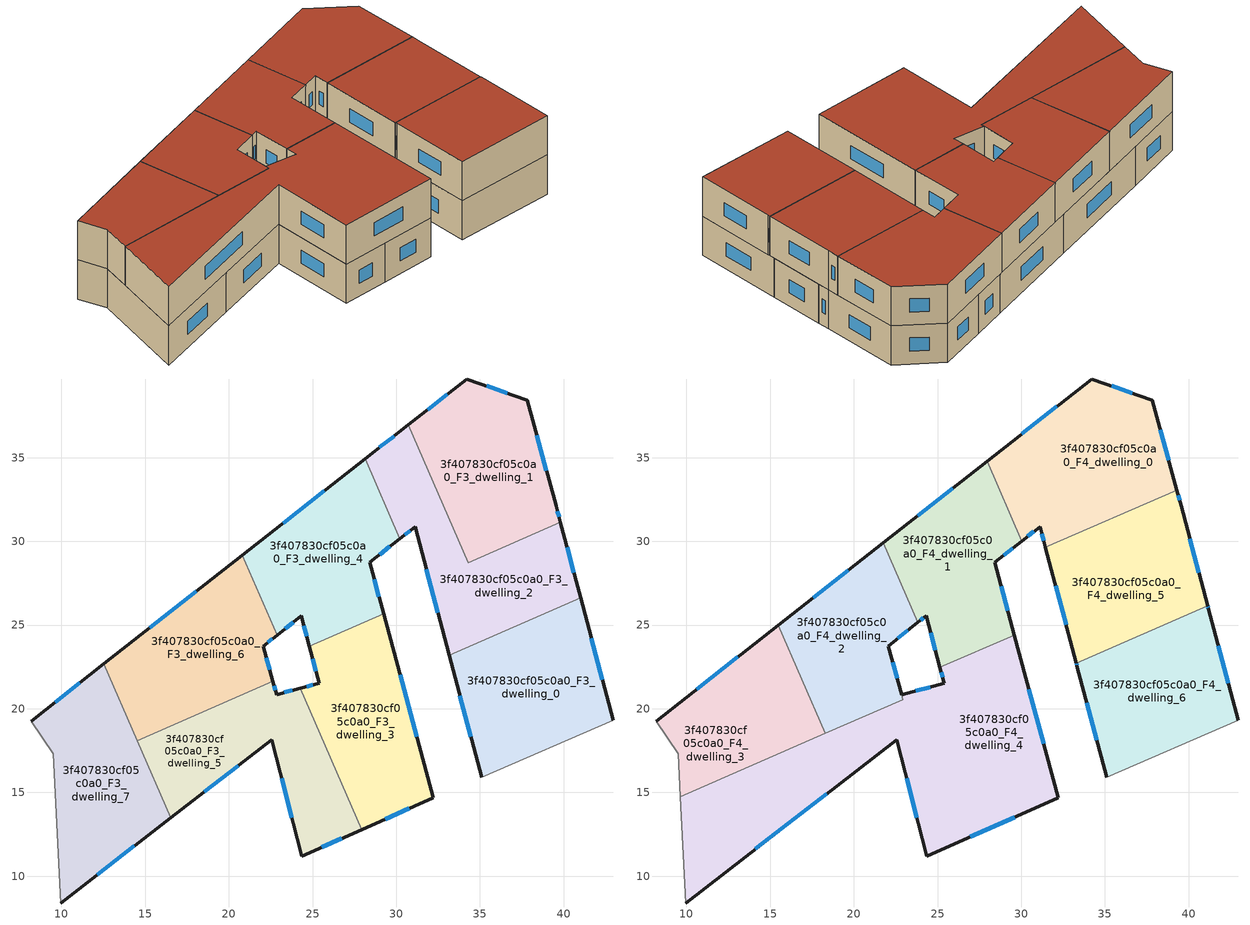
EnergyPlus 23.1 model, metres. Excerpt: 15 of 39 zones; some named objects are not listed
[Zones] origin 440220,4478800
3f407830cf05c0a0_F3_dwelling_0
 floor to 3f407830cf05c0a0_F2_dwelling_0 (EU_floor_Construction): 41.01,26.62 42.96,19.3 35.09,15.92 33.16,23.21 z9
 wall outside (EU_wall_Construction): 33.16,23.21 35.09,15.92 / 42.96,19.3 41.01,26.62 z9:12
 wall to 3f407830cf05c0a0_F3_dwelling_2 (EU_wall_Construction): 41.01,26.62 33.16,23.21 z9:12
 wall adiabatic (EU_wall_Construction): 35.09,15.92 42.96,19.3 z9:12
 window (EU_Window_Construction): 33.8,20.79 34.45,18.34 / 42.31,21.73 41.65,24.2 z9.99:11.01
3f407830cf05c0a0_F3_dwelling_1
 floor to 3f407830cf05c0a0_F2_dwelling_1 (EU_floor_Construction): 37.82,38.44 39.54,32.14 39.81,31.13 34.3,28.73 30.72,36.96 34.2,39.7 z9
 wall outside (EU_wall_Construction): 39.81,31.13 39.54,32.14 37.82,38.44 34.2,39.7 30.72,36.96 z9:12
 wall to 3f407830cf05c0a0_F3_dwelling_2 (EU_wall_Construction): 30.72,36.96 34.3,28.73 39.81,31.13 z9:12
 window (EU_Window_Construction): 36.62,38.85 35.4,39.28 / 38.97,34.23 38.39,36.35 / 39.72,31.46 39.63,31.8 / 33.05,38.79 31.87,37.87 z9.99:11.01
3f407830cf05c0a0_F3_dwelling_2
 floor to 3f407830cf05c0a0_F2_dwelling_2 (EU_floor_Construction): 39.81,31.13 41.01,26.62 33.16,23.21 31.12,30.87 30.22,30.17 28.14,34.94 30.72,36.96 34.3,28.73 z9
 wall outside (EU_wall_Construction): 41.01,26.62 39.81,31.13 / 30.22,30.17 31.12,30.87 33.16,23.21 / 30.72,36.96 28.14,34.94 z9:12
 wall to 3f407830cf05c0a0_F3_dwelling_4 (EU_wall_Construction): 28.14,34.94 30.22,30.17 z9:12
 window (EU_Window_Construction): 40.61,28.12 40.21,29.64 / 31.79,28.33 32.48,25.75 / 30.52,30.4 30.82,30.64 / 29.86,36.29 29,35.61 z9.99:11.01
3f407830cf05c0a0_F3_dwelling_3
 floor to 3f407830cf05c0a0_F2_dwelling_3 (EU_floor_Construction): 29.24,25.66 32.2,14.67 27.94,12.79 24.26,21.22 25.4,21.52 24.81,23.73 z9
 wall outside (EU_wall_Construction): 24.81,23.73 25.4,21.52 24.26,21.22 / 27.94,12.79 32.2,14.67 29.24,25.66 z9:12
 wall to 3f407830cf05c0a0_F3_dwelling_5 (EU_wall_Construction): 24.26,21.22 27.94,12.79 z9:12
 wall to 3f407830cf05c0a0_F3_dwelling_4 (EU_wall_Construction): 29.24,25.66 24.81,23.73 z9:12
 window (EU_Window_Construction): 25.02,21.42 24.64,21.32 / 25,23 25.2,22.25 / 31.22,18.31 30.22,22.02 / 29.35,13.41 30.79,14.05 z9.99:11.01
3f407830cf05c0a0_F3_dwelling_4
 floor to 3f407830cf05c0a0_F2_dwelling_4 (EU_floor_Construction): 28.14,34.94 30.22,30.17 28.41,28.74 29.24,25.66 24.81,23.73 24.32,25.56 22.88,24.4 20.8,29.17 z9
 wall outside (EU_wall_Construction): 28.14,34.94 20.8,29.17 / 29.24,25.66 28.41,28.74 30.22,30.17 / 22.88,24.4 24.32,25.56 24.81,23.73 z9:12
 wall to 3f407830cf05c0a0_F3_dwelling_6 (EU_wall_Construction): 20.8,29.17 22.88,24.4 z9:12
 window (EU_Window_Construction): 25.71,33.03 23.24,31.08 / 29.01,29.21 29.62,29.69 / 28.97,26.68 28.69,27.72 / 24.48,24.95 24.64,24.34 / 23.36,24.79 23.84,25.17 z9.99:11.01
3f407830cf05c0a0_F3_dwelling_5
 floor to 3f407830cf05c0a0_F2_dwelling_5 (EU_floor_Construction): 24.26,21.22 27.94,12.79 24.36,11.2 22.55,18.14 16.53,13.49 14.53,18.1 22.63,21.63 22.85,20.85 z9
 wall outside (EU_wall_Construction): 16.53,13.49 22.55,18.14 24.36,11.2 27.94,12.79 / 24.26,21.22 22.85,20.85 22.63,21.63 z9:12
 wall to 3f407830cf05c0a0_F3_dwelling_6 (EU_wall_Construction): 22.63,21.63 14.53,18.1 z9:12
 wall to 3f407830cf05c0a0_F3_dwelling_7 (EU_wall_Construction): 14.53,18.1 16.53,13.49 z9:12
 window (EU_Window_Construction): 25.54,11.73 26.75,12.26 / 23.15,15.84 23.76,13.5 / 18.53,15.03 20.56,16.6 / 22.78,21.11 22.7,21.37 / 23.79,21.1 23.32,20.97 z9.99:11.01
3f407830cf05c0a0_F3_dwelling_6
 floor to 3f407830cf05c0a0_F2_dwelling_6 (EU_floor_Construction): 20.8,29.17 22.88,24.4 22.05,23.74 22.63,21.63 14.53,18.1 12.54,22.67 z9
 wall outside (EU_wall_Construction): 22.63,21.63 22.05,23.74 22.88,24.4 / 20.8,29.17 12.54,22.67 z9:12
 wall to 3f407830cf05c0a0_F3_dwelling_7 (EU_wall_Construction): 12.54,22.67 14.53,18.1 z9:12
 window (EU_Window_Construction): 22.32,23.96 22.6,24.18 / 22.44,22.33 22.24,23.04 / 18.06,27.02 15.28,24.83 z9.99:11.01
3f407830cf05c0a0_F3_dwelling_7
 floor to 3f407830cf05c0a0_F2_dwelling_7 (EU_floor_Construction): 12.54,22.67 16.53,13.49 9.95,8.4 9.52,17.32 8.2,19.27 z9
 wall outside (EU_wall_Construction): 12.54,22.67 8.2,19.27 / 9.95,8.4 16.53,13.49 z9:12
 wall adiabatic (EU_wall_Construction): 8.2,19.27 9.52,17.32 9.95,8.4 z9:12
 window (EU_Window_Construction): 11.1,21.55 9.64,20.4 / 12.13,10.09 14.35,11.8 z9.99:11.01
3f407830cf05c0a0_F4_dwelling_0
 floor to 3f407830cf05c0a0_F3_dwelling_1 (EU_floor_Construction): 37.82,38.44 39.29,33.06 33.51,30.54 30.72,36.96 34.2,39.7 z12
 floor to 3f407830cf05c0a0_F3_dwelling_2 (EU_floor_Construction): 30.72,36.96 33.51,30.54 31.45,29.64 31.12,30.87 30.22,30.17 28.14,34.94 z12
 floor to 3f407830cf05c0a0_F3_dwelling_4 (EU_floor_Construction): 28.14,34.94 30.22,30.17 30.04,30.02 27.96,34.79 z12
 wall outside (EU_wall_Construction): 39.29,33.06 37.82,38.44 34.2,39.7 27.96,34.79 / 30.04,30.02 31.12,30.87 31.45,29.64 z12:15
 wall to 3f407830cf05c0a0_F4_dwelling_5 (EU_wall_Construction): 31.45,29.64 39.29,33.06 z12:15
 wall to 3f407830cf05c0a0_F4_dwelling_1 (EU_wall_Construction): 27.96,34.79 30.04,30.02 z12:15
 window (EU_Window_Construction): 38.8,34.84 38.31,36.65 / 31.23,30.47 31.34,30.05 / 30.39,30.3 30.76,30.59 / 32.13,38.07 30.03,36.42 / 36.62,38.85 35.4,39.28 z12.99:14.01
 roof outside (EU_roof_Construction): 39.29,33.06 37.82,38.44 34.2,39.7 27.96,34.79 30.04,30.02 31.12,30.87 31.45,29.64 z15
3f407830cf05c0a0_F4_dwelling_1
 floor to 3f407830cf05c0a0_F3_dwelling_4 (EU_floor_Construction): 27.96,34.79 30.04,30.02 28.41,28.74 29.24,25.66 24.81,23.73 24.32,25.56 23.82,25.16 21.75,29.91 z12
 floor to 3f407830cf05c0a0_F3_dwelling_3 (EU_floor_Construction): 29.24,25.66 29.58,24.4 25.14,22.47 24.81,23.73 z12
 wall outside (EU_wall_Construction): 29.58,24.4 28.41,28.74 30.04,30.02 / 23.82,25.16 24.32,25.56 25.14,22.47 / 27.96,34.79 21.75,29.92 z12:15
 wall to 3f407830cf05c0a0_F4_dwelling_4 (EU_wall_Construction): 25.14,22.47 29.58,24.4 z12:15
 wall to 3f407830cf05c0a0_F4_dwelling_2 (EU_wall_Construction): 21.75,29.92 23.82,25.16 z12:15
 window (EU_Window_Construction): 28.95,29.17 29.5,29.6 / 29.2,25.84 28.8,27.3 / 24.59,24.53 24.87,23.49 / 23.99,25.29 24.15,25.42 / 25.9,33.18 23.81,31.53 z12.99:14.01
 roof outside (EU_roof_Construction): 29.58,24.4 28.41,28.74 30.04,30.02 27.96,34.79 21.75,29.92 23.82,25.16 24.32,25.56 25.14,22.47 z15
3f407830cf05c0a0_F4_dwelling_2
 floor to 3f407830cf05c0a0_F3_dwelling_6 (EU_floor_Construction): 20.8,29.17 22.88,24.4 22.05,23.74 22.63,21.63 17.85,19.55 15.49,24.99 z12
 floor to 3f407830cf05c0a0_F3_dwelling_4 (EU_floor_Construction): 21.75,29.91 23.82,25.16 22.88,24.4 20.8,29.17 z12
 floor to 3f407830cf05c0a0_F3_dwelling_5 (EU_floor_Construction): 22.63,21.63 22.93,20.54 18.3,18.52 17.85,19.55 z12
 wall outside (EU_wall_Construction): 21.75,29.92 15.48,24.99 / 22.85,20.85 22.05,23.74 23.82,25.16 z12:15
 wall to 3f407830cf05c0a0_F4_dwelling_3 (EU_wall_Construction): 15.48,24.99 18.3,18.52 z12:15
 wall to 3f407830cf05c0a0_F4_dwelling_4 (EU_wall_Construction): 18.3,18.52 22.93,20.54 22.85,20.85 z12:15
 window (EU_Window_Construction): 22.64,24.21 23.23,24.69 / 19.67,28.28 17.56,26.62 / 22.58,21.81 22.31,22.78 z12.99:14.01
 roof outside (EU_roof_Construction): 22.93,20.54 22.05,23.74 23.82,25.16 21.75,29.92 15.48,24.99 18.3,18.52 z15
3f407830cf05c0a0_F4_dwelling_3
 floor to 3f407830cf05c0a0_F3_dwelling_7 (EU_floor_Construction): 12.54,22.67 14.97,17.07 9.64,14.75 9.52,17.32 8.2,19.27 z12
 floor to 3f407830cf05c0a0_F3_dwelling_6 (EU_floor_Construction): 15.49,24.99 17.85,19.55 14.53,18.1 12.54,22.67 z12
 floor to 3f407830cf05c0a0_F3_dwelling_5 (EU_floor_Construction): 17.85,19.55 18.3,18.52 14.98,17.07 14.53,18.1 z12
 wall outside (EU_wall_Construction): 15.48,24.99 8.2,19.27 z12:15
 wall adiabatic (EU_wall_Construction): 8.2,19.27 9.52,17.32 9.64,14.75 z12:15
 wall to 3f407830cf05c0a0_F4_dwelling_4 (EU_wall_Construction): 9.64,14.75 18.3,18.52 z12:15
 window (EU_Window_Construction): 13.07,23.1 10.61,21.17 z12.99:14.01
 roof outside (EU_roof_Construction): 18.3,18.52 15.48,24.99 8.2,19.27 9.52,17.32 9.64,14.75 z15
3f407830cf05c0a0_F4_dwelling_4
 floor to 3f407830cf05c0a0_F3_dwelling_3 (EU_floor_Construction): 29.58,24.4 32.2,14.67 27.94,12.79 24.26,21.22 25.4,21.52 25.38,21.6 25.14,22.47 z12
 floor to 3f407830cf05c0a0_F3_dwelling_5 (EU_floor_Construction): 24.26,21.22 27.94,12.79 24.36,11.2 22.55,18.14 16.53,13.49 14.98,17.07 22.93,20.54 22.85,20.85 z12
 floor to 3f407830cf05c0a0_F3_dwelling_7 (EU_floor_Construction): 14.98,17.07 16.53,13.49 9.95,8.4 9.64,14.75 z12
 wall outside (EU_wall_Construction): 25.14,22.47 25.38,21.6 25.4,21.52 22.85,20.85 / 9.95,8.4 22.55,18.14 24.36,11.2 32.2,14.67 29.58,24.4 z12:15
 wall adiabatic (EU_wall_Construction): 9.64,14.75 9.95,8.4 z12:15
 window (EU_Window_Construction): 24.55,21.3 23.69,21.07 / 25.22,22.18 25.3,21.89 / 31.33,17.9 30.45,21.18 / 26.96,12.35 29.6,13.52 / 23.15,15.84 23.76,13.5 / 14.12,11.63 18.38,14.91 z12.99:14.01
 roof outside (EU_roof_Construction): 32.2,14.67 29.58,24.4 25.14,22.47 25.38,21.6 25.4,21.52 22.85,20.85 22.93,20.54 9.64,14.75 9.95,8.4 22.55,18.14 24.36,11.2 z15
3f407830cf05c0a0_F4_dwelling_5
 floor to 3f407830cf05c0a0_F3_dwelling_2 (EU_floor_Construction): 39.81,31.13 41.01,26.62 33.16,23.21 31.45,29.64 33.51,30.54 34.3,28.73 z12
 floor to 3f407830cf05c0a0_F3_dwelling_0 (EU_floor_Construction): 41.01,26.62 41.14,26.15 33.29,22.73 33.16,23.21 z12
 floor to 3f407830cf05c0a0_F3_dwelling_1 (EU_floor_Construction): 39.29,33.06 39.54,32.14 39.81,31.13 34.3,28.73 33.51,30.54 z12
 wall outside (EU_wall_Construction): 41.14,26.15 39.54,32.14 39.29,33.06 / 31.45,29.64 33.28,22.73 z12:15
 wall to 3f407830cf05c0a0_F4_dwelling_6 (EU_wall_Construction): 33.28,22.73 41.14,26.15 z12:15
 window (EU_Window_Construction): 39.46,32.44 39.37,32.75 / 40.61,28.13 40.07,30.15 / 32.06,27.35 32.68,25.02 z12.99:14.01
 roof outside (EU_roof_Construction): 41.14,26.15 39.54,32.14 39.29,33.06 31.45,29.64 33.28,22.73 z15
3f407830cf05c0a0_F4_dwelling_6
 floor to 3f407830cf05c0a0_F3_dwelling_0 (EU_floor_Construction): 41.15,26.08 42.96,19.3 35.09,15.92 33.33,22.57 33.3,22.69 33.29,22.73 41.14,26.15 z12
 wall outside (EU_wall_Construction): 33.28,22.73 33.33,22.57 35.09,15.92 / 42.96,19.3 41.18,25.99 41.14,26.15 z12:15
 wall adiabatic (EU_wall_Construction): 35.09,15.92 42.96,19.3 z12:15
 window (EU_Window_Construction): 33.3,22.68 33.31,22.62 / 41.16,26.04 41.15,26.1 / 42.37,21.52 41.77,23.77 / 33.91,20.37 34.51,18.13 z12.99:14.01
 roof outside (EU_roof_Construction): 42.96,19.3 41.18,25.99 41.14,26.15 33.28,22.73 33.33,22.57 35.09,15.92 z15
[Building]
EU S2 Campaign: North Axis=0; Terrain=City; Solar Distribution=FullExterior
[Site:Location]
Madrid: Latitude=40.5; Longitude=-3.5; Time Zone=1; Elevation=609
[SizingPeriod:WeatherFileDays]
AnnualSizingPeriod: Begin Month=1; Begin Day of Month=1; End Month=12; End Day of Month=31; Day of Week for Start Day=Monday; Use Weather File Daylight Saving Period=No; Use Weather File Rain and Snow Indicators=No
[MATERIAL]
EU_InternalMass_Material: Roughness=MediumRough; Thickness=0.1; Conductivity=1; Density=1800; Specific Heat=900; Thermal Absorptance=0.9; Solar Absorptance=0.7; Visible Absorptance=0.7
[MATERIAL:NOMASS] Roughness=MediumRough; Thermal Absorptance=0.9; Solar Absorptance=0.7; Visible Absorptance=0.7
Name | Thermal Resistance
EU_wall_NoMass | 0.609216
EU_roof_NoMass | 0.513268
EU_floor_NoMass | 0.568163
[WINDOWMATERIAL:SIMPLEGLAZINGSYSTEM]
EU_Window_SimpleGlazing: UFactor=5.50606; Solar Heat Gain Coefficient=0.85; Visible Transmittance=0.85
[CONSTRUCTION]
EU_wall_Construction: EU_wall_NoMass
EU_roof_Construction: EU_roof_NoMass
EU_floor_Construction: EU_floor_NoMass
EU_InternalMass_Construction: EU_InternalMass_Material
EU_Window_Construction: EU_Window_SimpleGlazing
[ZONE] Type=1; Multiplier=1; Ceiling Height=autocalculate; Floor Area=autocalculate; Part of Total Floor Area=Yes
Name | Volume
3f407830cf05c0a0_F3_dwelling_0 | 191.929
3f407830cf05c0a0_F4_dwelling_0 | 211.002
3f407830cf05c0a0_F3_dwelling_1 | 184.603
3f407830cf05c0a0_F4_dwelling_1 | 174.344
3f407830cf05c0a0_F3_dwelling_2 | 191.925
3f407830cf05c0a0_F4_dwelling_2 | 160.565
3f407830cf05c0a0_F3_dwelling_3 | 177.275
3f407830cf05c0a0_F4_dwelling_3 | 157.057
3f407830cf05c0a0_F3_dwelling_4 | 177.285
3f407830cf05c0a0_F4_dwelling_4 | 412.856
3f407830cf05c0a0_F3_dwelling_5 | 184.614
3f407830cf05c0a0_F4_dwelling_5 | 181.655
3f407830cf05c0a0_F3_dwelling_6 | 184.604
3f407830cf05c0a0_F4_dwelling_6 | 179.368
3f407830cf05c0a0_F3_dwelling_7 | 184.605
[INTERNALMASS] Construction=EU_InternalMass_Construction
Name | Zone or ZoneList | Surface Area
3f407830cf05c0a0_F3_dwelling_0_EU_InternalMass | 3f407830cf05c0a0_F3_dwelling_0 | 63.9775
3f407830cf05c0a0_F3_dwelling_1_EU_InternalMass | 3f407830cf05c0a0_F3_dwelling_1 | 61.5342
3f407830cf05c0a0_F3_dwelling_2_EU_InternalMass | 3f407830cf05c0a0_F3_dwelling_2 | 63.9755
3f407830cf05c0a0_F3_dwelling_3_EU_InternalMass | 3f407830cf05c0a0_F3_dwelling_3 | 59.0924
3f407830cf05c0a0_F3_dwelling_4_EU_InternalMass | 3f407830cf05c0a0_F3_dwelling_4 | 59.0918
3f407830cf05c0a0_F3_dwelling_5_EU_InternalMass | 3f407830cf05c0a0_F3_dwelling_5 | 61.5371
3f407830cf05c0a0_F3_dwelling_6_EU_InternalMass | 3f407830cf05c0a0_F3_dwelling_6 | 61.5336
3f407830cf05c0a0_F3_dwelling_7_EU_InternalMass | 3f407830cf05c0a0_F3_dwelling_7 | 61.535
3f407830cf05c0a0_F4_dwelling_0_EU_InternalMass | 3f407830cf05c0a0_F4_dwelling_0 | 70.3345
3f407830cf05c0a0_F4_dwelling_1_EU_InternalMass | 3f407830cf05c0a0_F4_dwelling_1 | 58.1135
3f407830cf05c0a0_F4_dwelling_2_EU_InternalMass | 3f407830cf05c0a0_F4_dwelling_2 | 53.5253
3f407830cf05c0a0_F4_dwelling_3_EU_InternalMass | 3f407830cf05c0a0_F4_dwelling_3 | 52.3538
3f407830cf05c0a0_F4_dwelling_4_EU_InternalMass | 3f407830cf05c0a0_F4_dwelling_4 | 137.614
3f407830cf05c0a0_F4_dwelling_5_EU_InternalMass | 3f407830cf05c0a0_F4_dwelling_5 | 60.5565
3f407830cf05c0a0_F4_dwelling_6_EU_InternalMass | 3f407830cf05c0a0_F4_dwelling_6 | 59.7861
[OTHEREQUIPMENT] Fuel Type=Electricity; Design Level Calculation Method=Watts/Area; Power per Zone Floor Area=1; Fraction Latent=0; Fraction Radiant=0; Fraction Lost=0; Carbon Dioxide Generation Rate=0; EndUse Subcategory=EU_Step8_InternalGains
Name | Zone or ZoneList or Space or SpaceList | Schedule
EU_Step8_InternalGain_3f407830cf05c0a0_F3_dwelling_0_f000 | 3f407830cf05c0a0_F3_dwelling_0 | EU_Step8_GainSchedule_3f407830cf05c0a0_F3_dwelling_0_f000
EU_Step8_InternalGain_3f407830cf05c0a0_F3_dwelling_1_f000 | 3f407830cf05c0a0_F3_dwelling_1 | EU_Step8_GainSchedule_3f407830cf05c0a0_F3_dwelling_1_f000
EU_Step8_InternalGain_3f407830cf05c0a0_F3_dwelling_2_f000 | 3f407830cf05c0a0_F3_dwelling_2 | EU_Step8_GainSchedule_3f407830cf05c0a0_F3_dwelling_2_f000
EU_Step8_InternalGain_3f407830cf05c0a0_F3_dwelling_3_f000 | 3f407830cf05c0a0_F3_dwelling_3 | EU_Step8_GainSchedule_3f407830cf05c0a0_F3_dwelling_3_f000
EU_Step8_InternalGain_3f407830cf05c0a0_F3_dwelling_4_f000 | 3f407830cf05c0a0_F3_dwelling_4 | EU_Step8_GainSchedule_3f407830cf05c0a0_F3_dwelling_4_f000
EU_Step8_InternalGain_3f407830cf05c0a0_F3_dwelling_5_f000 | 3f407830cf05c0a0_F3_dwelling_5 | EU_Step8_GainSchedule_3f407830cf05c0a0_F3_dwelling_5_f000
EU_Step8_InternalGain_3f407830cf05c0a0_F3_dwelling_6_f000 | 3f407830cf05c0a0_F3_dwelling_6 | EU_Step8_GainSchedule_3f407830cf05c0a0_F3_dwelling_6_f000
EU_Step8_InternalGain_3f407830cf05c0a0_F3_dwelling_7_f000 | 3f407830cf05c0a0_F3_dwelling_7 | EU_Step8_GainSchedule_3f407830cf05c0a0_F3_dwelling_7_f000
EU_Step8_InternalGain_3f407830cf05c0a0_F4_dwelling_0_f000 | 3f407830cf05c0a0_F4_dwelling_0 | EU_Step8_GainSchedule_3f407830cf05c0a0_F4_dwelling_0_f000
EU_Step8_InternalGain_3f407830cf05c0a0_F4_dwelling_1_f000 | 3f407830cf05c0a0_F4_dwelling_1 | EU_Step8_GainSchedule_3f407830cf05c0a0_F4_dwelling_1_f000
EU_Step8_InternalGain_3f407830cf05c0a0_F4_dwelling_2_f000 | 3f407830cf05c0a0_F4_dwelling_2 | EU_Step8_GainSchedule_3f407830cf05c0a0_F4_dwelling_2_f000
EU_Step8_InternalGain_3f407830cf05c0a0_F4_dwelling_3_f000 | 3f407830cf05c0a0_F4_dwelling_3 | EU_Step8_GainSchedule_3f407830cf05c0a0_F4_dwelling_3_f000
EU_Step8_InternalGain_3f407830cf05c0a0_F4_dwelling_4_f000 | 3f407830cf05c0a0_F4_dwelling_4 | EU_Step8_GainSchedule_3f407830cf05c0a0_F4_dwelling_4_f000
EU_Step8_InternalGain_3f407830cf05c0a0_F4_dwelling_5_f000 | 3f407830cf05c0a0_F4_dwelling_5 | EU_Step8_GainSchedule_3f407830cf05c0a0_F4_dwelling_5_f000
EU_Step8_InternalGain_3f407830cf05c0a0_F4_dwelling_6_f000 | 3f407830cf05c0a0_F4_dwelling_6 | EU_Step8_GainSchedule_3f407830cf05c0a0_F4_dwelling_6_f000
[ZONEVENTILATION:DESIGNFLOWRATE] Schedule=EU_AlwaysOn; Design Flow Rate Calculation Method=AirChanges/Hour; Air Changes per Hour=0.752966; Ventilation Type=Natural; Fan Pressure Rise=0; Fan Total Efficiency=1; Constant Term Coefficient=1; Temperature Term Coefficient=0; Velocity Term Coefficient=0; Velocity Squared Term Coefficient=0; Minimum Indoor Temperature=-100; Maximum Indoor Temperature=100; Delta Temperature=-100; Minimum Outdoor Temperature=-100; Maximum Outdoor Temperature=100; Maximum Wind Speed=40
Name | Zone or ZoneList or Space or SpaceList
EU_ConstantAir_3f407830cf05c0a0_F3_dwelling_0 | 3f407830cf05c0a0_F3_dwelling_0
EU_ConstantAir_3f407830cf05c0a0_F3_dwelling_1 | 3f407830cf05c0a0_F3_dwelling_1
EU_ConstantAir_3f407830cf05c0a0_F3_dwelling_2 | 3f407830cf05c0a0_F3_dwelling_2
EU_ConstantAir_3f407830cf05c0a0_F3_dwelling_3 | 3f407830cf05c0a0_F3_dwelling_3
EU_ConstantAir_3f407830cf05c0a0_F3_dwelling_4 | 3f407830cf05c0a0_F3_dwelling_4
EU_ConstantAir_3f407830cf05c0a0_F3_dwelling_5 | 3f407830cf05c0a0_F3_dwelling_5
EU_ConstantAir_3f407830cf05c0a0_F3_dwelling_6 | 3f407830cf05c0a0_F3_dwelling_6
EU_ConstantAir_3f407830cf05c0a0_F3_dwelling_7 | 3f407830cf05c0a0_F3_dwelling_7
EU_ConstantAir_3f407830cf05c0a0_F4_dwelling_0 | 3f407830cf05c0a0_F4_dwelling_0
EU_ConstantAir_3f407830cf05c0a0_F4_dwelling_1 | 3f407830cf05c0a0_F4_dwelling_1
EU_ConstantAir_3f407830cf05c0a0_F4_dwelling_2 | 3f407830cf05c0a0_F4_dwelling_2
EU_ConstantAir_3f407830cf05c0a0_F4_dwelling_3 | 3f407830cf05c0a0_F4_dwelling_3
EU_ConstantAir_3f407830cf05c0a0_F4_dwelling_4 | 3f407830cf05c0a0_F4_dwelling_4
EU_ConstantAir_3f407830cf05c0a0_F4_dwelling_5 | 3f407830cf05c0a0_F4_dwelling_5
EU_ConstantAir_3f407830cf05c0a0_F4_dwelling_6 | 3f407830cf05c0a0_F4_dwelling_6
[HVACTEMPLATE:ZONE:IDEALLOADSAIRSYSTEM] System Availability Schedule=EU_AlwaysOn; Maximum Heating Supply Air Temperature=50; Minimum Cooling Supply Air Temperature=13; Maximum Heating Supply Air Humidity Ratio=0.0156; Minimum Cooling Supply Air Humidity Ratio=0.0077; Heating Limit=NoLimit; Cooling Limit=NoLimit; Heating Availability Schedule=EU_AlwaysOn; Cooling Availability Schedule=EU_CoolingOff; Dehumidification Control Type=ConstantSensibleHeatRatio; Cooling Sensible Heat Ratio=0.7; Dehumidification Setpoint=60; Humidification Control Type=None; Humidification Setpoint=30; Outdoor Air Method=None; Outdoor Air Flow Rate per Person=0.00944; Outdoor Air Flow Rate per Zone Floor Area=0; Outdoor Air Flow Rate per Zone=0; Demand Controlled Ventilation Type=None; Outdoor Air Economizer Type=NoEconomizer; Heat Recovery Type=None; Sensible Heat Recovery Effectiveness=0.7; Latent Heat Recovery Effectiveness=0.65
Name | Template Thermostat
3f407830cf05c0a0_F3_dwelling_0 | EU_HeatOnly_3f407830cf05c0a0_F3_dwelling_0
3f407830cf05c0a0_F3_dwelling_1 | EU_HeatOnly_3f407830cf05c0a0_F3_dwelling_1
3f407830cf05c0a0_F3_dwelling_2 | EU_HeatOnly_3f407830cf05c0a0_F3_dwelling_2
3f407830cf05c0a0_F3_dwelling_3 | EU_HeatOnly_3f407830cf05c0a0_F3_dwelling_3
3f407830cf05c0a0_F3_dwelling_4 | EU_HeatOnly_3f407830cf05c0a0_F3_dwelling_4
3f407830cf05c0a0_F3_dwelling_5 | EU_HeatOnly_3f407830cf05c0a0_F3_dwelling_5
3f407830cf05c0a0_F3_dwelling_6 | EU_HeatOnly_3f407830cf05c0a0_F3_dwelling_6
3f407830cf05c0a0_F3_dwelling_7 | EU_HeatOnly_3f407830cf05c0a0_F3_dwelling_7
3f407830cf05c0a0_F4_dwelling_0 | EU_HeatOnly_3f407830cf05c0a0_F4_dwelling_0
3f407830cf05c0a0_F4_dwelling_1 | EU_HeatOnly_3f407830cf05c0a0_F4_dwelling_1
3f407830cf05c0a0_F4_dwelling_2 | EU_HeatOnly_3f407830cf05c0a0_F4_dwelling_2
3f407830cf05c0a0_F4_dwelling_3 | EU_HeatOnly_3f407830cf05c0a0_F4_dwelling_3
3f407830cf05c0a0_F4_dwelling_4 | EU_HeatOnly_3f407830cf05c0a0_F4_dwelling_4
3f407830cf05c0a0_F4_dwelling_5 | EU_HeatOnly_3f407830cf05c0a0_F4_dwelling_5
3f407830cf05c0a0_F4_dwelling_6 | EU_HeatOnly_3f407830cf05c0a0_F4_dwelling_6
[SIZING:ZONE] Zone Cooling Design Supply Air Temperature Input Method=SupplyAirTemperature; Zone Cooling Design Supply Air Temperature=13; Zone Heating Design Supply Air Temperature Input Method=SupplyAirTemperature; Zone Heating Design Supply Air Temperature=50; Zone Cooling Design Supply Air Humidity Ratio=0.008; Zone Heating Design Supply Air Humidity Ratio=0.008; Cooling Design Air Flow Method=DesignDay; Cooling Design Air Flow Rate=0; Cooling Minimum Air Flow per Zone Floor Area=0.000762; Cooling Minimum Air Flow=0; Cooling Minimum Air Flow Fraction=0.2; Heating Design Air Flow Method=DesignDay; Heating Design Air Flow Rate=0; Heating Maximum Air Flow per Zone Floor Area=0.002032; Heating Maximum Air Flow=0.141576; Heating Maximum Air Flow Fraction=0.3; Account for Dedicated Outdoor Air System=No; Dedicated Outdoor Air System Control Strategy=NeutralSupplyAir; Dedicated Outdoor Air Low Setpoint Temperature for Design=autosize; Dedicated Outdoor Air High Setpoint Temperature for Design=autosize; Zone Load Sizing Method=Sensible Load Only No Latent Load; Zone Latent Cooling Design Supply Air Humidity Ratio Input Method=HumidityRatioDifference; Zone Cooling Design Supply Air Humidity Ratio Difference=0.005; Zone Latent Heating Design Supply Air Humidity Ratio Input Method=HumidityRatioDifference; Zone Humidification Design Supply Air Humidity Ratio Difference=0.005
3f407830cf05c0a0_F3_dwelling_0; 3f407830cf05c0a0_F3_dwelling_1; 3f407830cf05c0a0_F3_dwelling_2; 3f407830cf05c0a0_F3_dwelling_3; 3f407830cf05c0a0_F3_dwelling_4; 3f407830cf05c0a0_F3_dwelling_5; 3f407830cf05c0a0_F3_dwelling_6; 3f407830cf05c0a0_F3_dwelling_7; 3f407830cf05c0a0_F4_dwelling_0; 3f407830cf05c0a0_F4_dwelling_1; 3f407830cf05c0a0_F4_dwelling_2; 3f407830cf05c0a0_F4_dwelling_3; 3f407830cf05c0a0_F4_dwelling_4; 3f407830cf05c0a0_F4_dwelling_5; 3f407830cf05c0a0_F4_dwelling_6
[SCHEDULE:CONSTANT]
Name | Hourly Value
EU_AlwaysOn | 1
EU_CoolingOff | 0
[SCHEDULE:FILE] Column Number=1; Rows to Skip at Top=0; Number of Hours of Data=8760; Column Separator=Comma; Interpolate to Timestep=No; Minutes per Item=60; Adjust Schedule for Daylight Savings=Yes
Name | File
EU_Step8_GainSchedule_3f407830cf05c0a0_F3_dwelling_0_f000 | ../../schedules/3f407830cf05c0a0/3f407830cf05c0a0_F3_dwelling_0_f000_gain.csv
EU_Step8_GainSchedule_3f407830cf05c0a0_F3_dwelling_1_f000 | ../../schedules/3f407830cf05c0a0/3f407830cf05c0a0_F3_dwelling_1_f000_gain.csv
EU_Step8_GainSchedule_3f407830cf05c0a0_F3_dwelling_2_f000 | ../../schedules/3f407830cf05c0a0/3f407830cf05c0a0_F3_dwelling_2_f000_gain.csv
EU_Step8_GainSchedule_3f407830cf05c0a0_F3_dwelling_3_f000 | ../../schedules/3f407830cf05c0a0/3f407830cf05c0a0_F3_dwelling_3_f000_gain.csv
EU_Step8_GainSchedule_3f407830cf05c0a0_F3_dwelling_4_f000 | ../../schedules/3f407830cf05c0a0/3f407830cf05c0a0_F3_dwelling_4_f000_gain.csv
EU_Step8_GainSchedule_3f407830cf05c0a0_F3_dwelling_5_f000 | ../../schedules/3f407830cf05c0a0/3f407830cf05c0a0_F3_dwelling_5_f000_gain.csv
EU_Step8_GainSchedule_3f407830cf05c0a0_F3_dwelling_6_f000 | ../../schedules/3f407830cf05c0a0/3f407830cf05c0a0_F3_dwelling_6_f000_gain.csv
EU_Step8_GainSchedule_3f407830cf05c0a0_F3_dwelling_7_f000 | ../../schedules/3f407830cf05c0a0/3f407830cf05c0a0_F3_dwelling_7_f000_gain.csv
EU_Step8_GainSchedule_3f407830cf05c0a0_F4_dwelling_0_f000 | ../../schedules/3f407830cf05c0a0/3f407830cf05c0a0_F4_dwelling_0_f000_gain.csv
EU_Step8_GainSchedule_3f407830cf05c0a0_F4_dwelling_1_f000 | ../../schedules/3f407830cf05c0a0/3f407830cf05c0a0_F4_dwelling_1_f000_gain.csv
EU_Step8_GainSchedule_3f407830cf05c0a0_F4_dwelling_2_f000 | ../../schedules/3f407830cf05c0a0/3f407830cf05c0a0_F4_dwelling_2_f000_gain.csv
EU_Step8_GainSchedule_3f407830cf05c0a0_F4_dwelling_3_f000 | ../../schedules/3f407830cf05c0a0/3f407830cf05c0a0_F4_dwelling_3_f000_gain.csv
EU_Step8_GainSchedule_3f407830cf05c0a0_F4_dwelling_4_f000 | ../../schedules/3f407830cf05c0a0/3f407830cf05c0a0_F4_dwelling_4_f000_gain.csv
EU_Step8_GainSchedule_3f407830cf05c0a0_F4_dwelling_5_f000 | ../../schedules/3f407830cf05c0a0/3f407830cf05c0a0_F4_dwelling_5_f000_gain.csv
EU_Step8_GainSchedule_3f407830cf05c0a0_F4_dwelling_6_f000 | ../../schedules/3f407830cf05c0a0/3f407830cf05c0a0_F4_dwelling_6_f000_gain.csv
